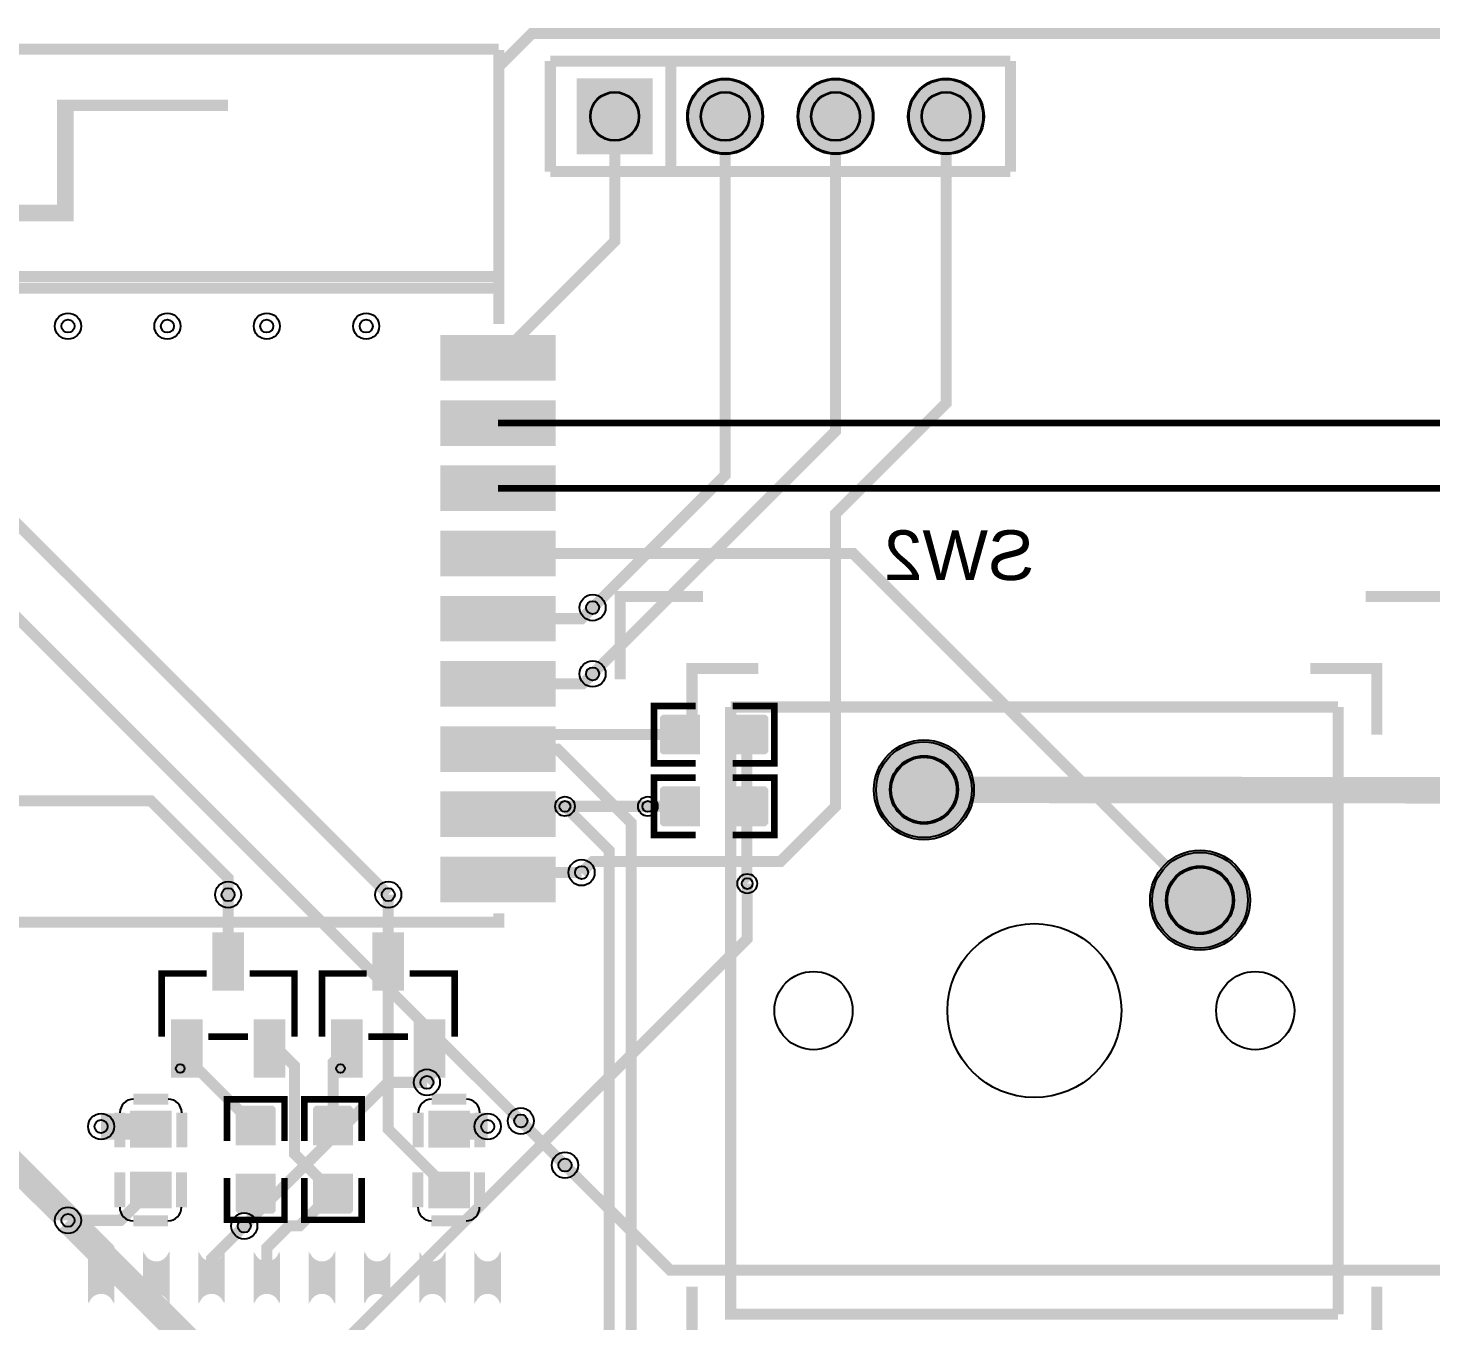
# Model space of a CAD drawing. Header units: millimetres. Extents: x 11.1 to 111.1, y -48.8 to 0.2.
# Drawn here: x 39.47 to 71.73, y -29.62 to 0.13 of the extents above; entities that cross this region are included whole.
import ezdxf

# ---------------------------------------------------------------- set-up
doc = ezdxf.new("R2010")
doc.units = ezdxf.units.MM
for name, color, linetype, true_color in [('BoardOutLine', 7, 'Continuous', 0xff00ff), ('BottomLayer', 7, 'Continuous', 0x0000ff), ('BottomSilkLayer', 7, 'Continuous', 0x66cc33), ('BottomSolderMaskLayer', 7, 'Continuous', 0xaa00ff), ('Document', 7, 'Continuous', 0xffffff), ('Hole', 7, 'Continuous', 0x222222), ('Multi-Layer', 7, 'Continuous', 0xc0c0c0), ('TopLayer', 7, 'Continuous', 0xff0000), ('TopPasteMaskLayer', 7, 'Continuous', 0x808080), ('TopSilkLayer', 7, 'Continuous', 0xffcc00), ('TopSolderMaskLayer', 7, 'Continuous', 0x800080)]:
    doc.layers.add(name, color=color, linetype=linetype, true_color=true_color)
doc.styles.get("Standard").update_dxf_attribs({"font": 'arial.ttf'})

msp = doc.modelspace()

# ---------------------------------------------------------------- hatches: boundary and pattern name
at = {"layer": 'BottomSolderMaskLayer'}
for points in [[(52.084, -1.03), (53.835, -1.03), (53.835, -2.78), (52.084, -2.78)], [(54.624, -1.905, 1), (56.375, -1.905, 1)], [(57.164, -1.905, 1), (58.915, -1.905, 1)], [(59.704, -1.905, 1), (61.455, -1.905, 1)], [(58.921, -17.399, 1), (61.221, -17.399, 1)], [(65.271, -19.939, 1), (67.571, -19.939, 1)]]:
    msp.add_hatch(color=256, dxfattribs=at).paths.add_polyline_path(points)
at = {"layer": 'Document'}
msp.add_hatch(color=256, dxfattribs=at).paths.add_polyline_path([(35.433, -5.461), (35.433, -1.778), (36.322, -1.778), (36.322, -4.318), (37.846, -4.318), (37.846, -1.778), (38.862, -1.778), (38.862, -4.318), (40.513, -4.318), (40.513, -1.778), (44.069, -1.778), (44.069, -1.524), (40.132, -1.524), (40.132, -3.937), (39.243, -3.937), (39.243, -1.524), (37.592, -1.524), (37.592, -3.937), (36.703, -3.937), (36.703, -1.524), (35.052, -1.524), (35.052, -5.461)])
at = {"layer": 'Multi-Layer'}
for points in [[(52.109, -1.055), (53.809, -1.055), (53.809, -2.755), (52.109, -2.755)], [(54.649, -1.905, 1), (56.349, -1.905, 1)], [(57.189, -1.905, 1), (58.889, -1.905, 1)], [(59.729, -1.905, 1), (61.429, -1.905, 1)], [(58.971, -17.399, 1), (61.171, -17.399, 1)], [(65.321, -19.939, 1), (67.521, -19.939, 1)]]:
    msp.add_hatch(color=256, dxfattribs=at).paths.add_polyline_path(points)
at = {"layer": 'TopLayer'}
for points in [[(48.975, -6.962), (51.575, -6.962), (51.575, -7.962), (48.975, -7.962)], [(48.975, -8.462), (51.575, -8.462), (51.575, -9.462), (48.975, -9.462)], [(48.975, -9.962), (51.575, -9.962), (51.575, -10.962), (48.975, -10.962)], [(48.975, -11.462), (51.575, -11.462), (51.575, -12.462), (48.975, -12.462)], [(48.975, -12.962), (51.575, -12.962), (51.575, -13.962), (48.975, -13.962)], [(48.975, -14.462), (51.575, -14.462), (51.575, -15.462), (48.975, -15.462)], [(54.895, -16.561), (54.895, -15.697), (54.089, -15.697), (54.089, -16.561)], [(55.595, -16.561), (55.595, -15.697), (56.402, -15.697), (56.402, -16.561)], [(48.975, -15.962), (51.575, -15.962), (51.575, -16.962), (48.975, -16.962)], [(54.895, -18.212), (54.895, -17.348), (54.089, -17.348), (54.089, -18.212)], [(55.595, -18.212), (55.595, -17.348), (56.402, -17.348), (56.402, -18.212)], [(48.975, -17.462), (51.575, -17.462), (51.575, -18.462), (48.975, -18.462)], [(48.975, -18.962), (51.575, -18.962), (51.575, -19.962), (48.975, -19.962)], [(44.419, -20.727), (44.419, -21.977), (43.719, -21.977), (43.719, -20.727)], [(48.102, -20.727), (48.102, -21.977), (47.402, -21.977), (47.402, -20.727)], [(43.469, -22.727), (43.469, -23.977), (42.769, -23.977), (42.769, -22.727)], [(45.369, -22.727), (45.369, -23.977), (44.669, -23.977), (44.669, -22.727)], [(47.152, -22.727), (47.152, -23.977), (46.452, -23.977), (46.452, -22.727)], [(49.052, -22.727), (49.052, -23.977), (48.352, -23.977), (48.352, -22.727)], [(41.841, -25.608), (41.841, -24.808), (42.741, -24.808), (42.741, -25.608)], [(44.272, -25.558), (45.136, -25.558), (45.136, -24.752), (44.272, -24.752)], [(46.05, -25.558), (46.914, -25.558), (46.914, -24.752), (46.05, -24.752)], [(48.699, -25.608), (48.699, -24.808), (49.599, -24.808), (49.599, -25.608)], [(41.841, -27.008), (41.841, -26.208), (42.741, -26.208), (42.741, -27.008)], [(44.272, -26.258), (45.136, -26.258), (45.136, -27.065), (44.272, -27.065)], [(46.05, -26.258), (46.914, -26.258), (46.914, -27.065), (46.05, -27.065)], [(48.699, -27.008), (48.699, -26.208), (49.599, -26.208), (49.599, -27.008)], [(41.428, -28.031, -0.785398), (40.868, -28.031), (40.868, -29.216, -0.785398), (41.428, -29.216)], [(42.698, -28.031, -0.785398), (42.138, -28.031), (42.138, -29.216, -0.785398), (42.698, -29.216)], [(43.968, -28.031, -0.785398), (43.408, -28.031), (43.408, -29.216, -0.785398), (43.968, -29.216)], [(45.238, -28.031, -0.785398), (44.678, -28.031), (44.678, -29.216, -0.785398), (45.238, -29.216)], [(46.508, -28.031, -0.785398), (45.948, -28.031), (45.948, -29.216, -0.785398), (46.508, -29.216)], [(47.778, -28.031, -0.785398), (47.218, -28.031), (47.218, -29.216, -0.785398), (47.778, -29.216)], [(49.048, -28.031, -0.785398), (48.488, -28.031), (48.488, -29.216, -0.785398), (49.048, -29.216)], [(50.318, -28.031, -0.785398), (49.758, -28.031), (49.758, -29.216, -0.785398), (50.318, -29.216)]]:
    msp.add_hatch(color=256, dxfattribs=at).paths.add_polyline_path(points)
at = {"layer": 'TopPasteMaskLayer'}
for points in [[(48.975, -6.962), (51.575, -6.962), (51.575, -7.962), (48.975, -7.962)], [(48.975, -8.462), (51.575, -8.462), (51.575, -9.462), (48.975, -9.462)], [(48.975, -9.962), (51.575, -9.962), (51.575, -10.962), (48.975, -10.962)], [(48.975, -11.462), (51.575, -11.462), (51.575, -12.462), (48.975, -12.462)], [(48.975, -12.962), (51.575, -12.962), (51.575, -13.962), (48.975, -13.962)], [(48.975, -14.462), (51.575, -14.462), (51.575, -15.462), (48.975, -15.462)], [(54.89, -15.729), (54.89, -15.957), (54.51, -15.957), (54.51, -16.287), (54.89, -16.287), (54.89, -16.529), (54.84, -16.579), (54.05, -16.579), (54, -16.529), (54, -15.729), (54.05, -15.679), (54.84, -15.679)], [(56.44, -15.679), (55.64, -15.679), (55.59, -15.729), (55.59, -15.957), (55.96, -15.957), (55.96, -16.287), (55.59, -16.287), (55.59, -16.529), (55.64, -16.579), (56.44, -16.579), (56.49, -16.529), (56.49, -15.729)], [(48.975, -15.962), (51.575, -15.962), (51.575, -16.962), (48.975, -16.962)], [(54.89, -17.38), (54.89, -17.608), (54.51, -17.608), (54.51, -17.938), (54.89, -17.938), (54.89, -18.18), (54.84, -18.23), (54.05, -18.23), (54, -18.18), (54, -17.38), (54.05, -17.33), (54.84, -17.33)], [(56.44, -17.33), (55.64, -17.33), (55.59, -17.38), (55.59, -17.608), (55.96, -17.608), (55.96, -17.938), (55.59, -17.938), (55.59, -18.18), (55.64, -18.23), (56.44, -18.23), (56.49, -18.18), (56.49, -17.38)], [(48.975, -17.462), (51.575, -17.462), (51.575, -18.462), (48.975, -18.462)], [(48.975, -18.962), (51.575, -18.962), (51.575, -19.962), (48.975, -19.962)], [(44.419, -20.727), (44.419, -21.977), (43.719, -21.977), (43.719, -20.727)], [(48.102, -20.727), (48.102, -21.977), (47.402, -21.977), (47.402, -20.727)], [(43.469, -22.727), (43.469, -23.977), (42.769, -23.977), (42.769, -22.727)], [(45.369, -22.727), (45.369, -23.977), (44.669, -23.977), (44.669, -22.727)], [(47.152, -22.727), (47.152, -23.977), (46.452, -23.977), (46.452, -22.727)], [(49.052, -22.727), (49.052, -23.977), (48.352, -23.977), (48.352, -22.727)], [(41.841, -25.608), (41.841, -24.808), (42.741, -24.808), (42.741, -25.608)], [(45.104, -25.553), (44.876, -25.553), (44.876, -25.173), (44.546, -25.173), (44.546, -25.553), (44.304, -25.553), (44.254, -25.503), (44.254, -24.713), (44.304, -24.663), (45.104, -24.663), (45.154, -24.713), (45.154, -25.503)], [(46.882, -25.553), (46.654, -25.553), (46.654, -25.173), (46.324, -25.173), (46.324, -25.553), (46.082, -25.553), (46.032, -25.503), (46.032, -24.713), (46.082, -24.663), (46.882, -24.663), (46.932, -24.713), (46.932, -25.503)], [(48.699, -25.608), (48.699, -24.808), (49.599, -24.808), (49.599, -25.608)], [(41.841, -27.008), (41.841, -26.208), (42.741, -26.208), (42.741, -27.008)], [(45.154, -27.103), (45.154, -26.303), (45.104, -26.253), (44.876, -26.253), (44.876, -26.623), (44.546, -26.623), (44.546, -26.253), (44.304, -26.253), (44.254, -26.303), (44.254, -27.103), (44.304, -27.153), (45.104, -27.153)], [(46.932, -27.103), (46.932, -26.303), (46.882, -26.253), (46.654, -26.253), (46.654, -26.623), (46.324, -26.623), (46.324, -26.253), (46.082, -26.253), (46.032, -26.303), (46.032, -27.103), (46.082, -27.153), (46.882, -27.153)], [(48.699, -27.008), (48.699, -26.208), (49.599, -26.208), (49.599, -27.008)], [(41.428, -28.031, -0.785398), (40.868, -28.031), (40.868, -29.216, -0.785398), (41.428, -29.216)], [(42.698, -28.031, -0.785398), (42.138, -28.031), (42.138, -29.216, -0.785398), (42.698, -29.216)], [(43.968, -28.031, -0.785398), (43.408, -28.031), (43.408, -29.216, -0.785398), (43.968, -29.216)], [(45.238, -28.031, -0.785398), (44.678, -28.031), (44.678, -29.216, -0.785398), (45.238, -29.216)], [(46.508, -28.031, -0.785398), (45.948, -28.031), (45.948, -29.216, -0.785398), (46.508, -29.216)], [(47.778, -28.031, -0.785398), (47.218, -28.031), (47.218, -29.216, -0.785398), (47.778, -29.216)], [(49.048, -28.031, -0.785398), (48.488, -28.031), (48.488, -29.216, -0.785398), (49.048, -29.216)], [(50.318, -28.031, -0.785398), (49.758, -28.031), (49.758, -29.216, -0.785398), (50.318, -29.216)]]:
    msp.add_hatch(color=256, dxfattribs=at).paths.add_polyline_path(points)
at = {"layer": 'TopSolderMaskLayer'}
for points in [[(52.084, -1.03), (53.835, -1.03), (53.835, -2.78), (52.084, -2.78)], [(54.624, -1.905, 1), (56.375, -1.905, 1)], [(57.164, -1.905, 1), (58.915, -1.905, 1)], [(59.704, -1.905, 1), (61.455, -1.905, 1)], [(48.95, -6.937), (51.6, -6.937), (51.6, -7.987), (48.95, -7.987)], [(48.95, -8.437), (51.6, -8.437), (51.6, -9.487), (48.95, -9.487)], [(48.95, -9.937), (51.6, -9.937), (51.6, -10.987), (48.95, -10.987)], [(48.95, -11.437), (51.6, -11.437), (51.6, -12.487), (48.95, -12.487)], [(48.95, -12.937), (51.6, -12.937), (51.6, -13.987), (48.95, -13.987)], [(48.95, -14.437), (51.6, -14.437), (51.6, -15.487), (48.95, -15.487)], [(54.921, -16.586), (54.921, -15.672), (54.063, -15.672), (54.063, -16.586)], [(55.57, -16.586), (55.57, -15.672), (56.427, -15.672), (56.427, -16.586)], [(48.95, -15.937), (51.6, -15.937), (51.6, -16.987), (48.95, -16.987)], [(58.921, -17.399, 1), (61.221, -17.399, 1)], [(54.921, -18.237), (54.921, -17.323), (54.063, -17.323), (54.063, -18.237)], [(55.57, -18.237), (55.57, -17.323), (56.427, -17.323), (56.427, -18.237)], [(48.95, -17.437), (51.6, -17.437), (51.6, -18.487), (48.95, -18.487)], [(48.95, -18.937), (51.6, -18.937), (51.6, -19.987), (48.95, -19.987)], [(65.271, -19.939, 1), (67.571, -19.939, 1)], [(44.433, -20.682), (44.433, -22.022), (43.705, -22.022), (43.705, -20.682)], [(48.116, -20.682), (48.116, -22.022), (47.388, -22.022), (47.388, -20.682)], [(43.483, -22.682), (43.483, -24.022), (42.755, -24.022), (42.755, -22.682)], [(45.383, -22.682), (45.383, -24.022), (44.655, -24.022), (44.655, -22.682)], [(47.166, -22.682), (47.166, -24.022), (46.438, -24.022), (46.438, -22.682)], [(49.066, -22.682), (49.066, -24.022), (48.338, -24.022), (48.338, -22.682)], [(41.812, -25.631), (41.812, -24.785), (42.77, -24.785), (42.77, -25.631)], [(44.245, -25.582), (45.163, -25.582), (45.163, -24.728), (44.245, -24.728)], [(46.023, -25.582), (46.941, -25.582), (46.941, -24.728), (46.023, -24.728)], [(48.671, -25.631), (48.671, -24.785), (49.628, -24.785), (49.628, -25.631)], [(41.812, -27.031), (41.812, -26.185), (42.77, -26.185), (42.77, -27.031)], [(44.245, -26.234), (45.163, -26.234), (45.163, -27.088), (44.245, -27.088)], [(46.023, -26.234), (46.941, -26.234), (46.941, -27.088), (46.023, -27.088)], [(48.671, -27.031), (48.671, -26.185), (49.628, -26.185), (49.628, -27.031)], [(41.453, -28.014, -0.785398), (40.843, -28.014), (40.843, -29.233, -0.785398), (41.453, -29.233)], [(42.723, -28.014, -0.785398), (42.113, -28.014), (42.113, -29.233, -0.785398), (42.723, -29.233)], [(43.993, -28.014, -0.785398), (43.383, -28.014), (43.383, -29.233, -0.785398), (43.993, -29.233)], [(45.263, -28.014, -0.785398), (44.653, -28.014), (44.653, -29.233, -0.785398), (45.263, -29.233)], [(46.533, -28.014, -0.785398), (45.923, -28.014), (45.923, -29.233, -0.785398), (46.533, -29.233)], [(47.803, -28.014, -0.785398), (47.193, -28.014), (47.193, -29.233, -0.785398), (47.803, -29.233)], [(49.073, -28.014, -0.785398), (48.463, -28.014), (48.463, -29.233, -0.785398), (49.073, -29.233)], [(50.343, -28.014, -0.785398), (49.733, -28.014), (49.733, -29.233, -0.785398), (50.343, -29.233)]]:
    msp.add_hatch(color=256, dxfattribs=at).paths.add_polyline_path(points)

# ---------------------------------------------------------------- linework, layer by layer
at = {"layer": 'BoardOutLine', "const_width": 0.254}
for points in [[(31.514, 0), (32.258, -0.744), (32.258, -5.588), (50.292, -5.588), (50.292, -0.762), (51.054, 0), (51.181, 0)], [(51.181, 0), (106.045, 0)]]:
    msp.add_lwpolyline(points, dxfattribs=at)
at = {"layer": 'BottomLayer'}
for points, const_width in [([(52.197, -19.304), (52.451, -19.05), (56.769, -19.05), (58.039, -17.78), (58.039, -11.049), (60.579, -8.509), (60.579, -1.905)], 0.254), ([(52.451, -13.208), (55.499, -10.16), (55.499, -1.905)], 0.254), ([(52.451, -14.732), (58.039, -9.144), (58.039, -1.905)], 0.254), ([(33.909, -9.144), (37.084, -9.144), (47.752, -19.812)], 0.254), ([(34.036, -13.208), (38.989, -13.208), (50.8, -25.019)], 0.254), ([(60.071, -17.399), (81.461, -17.419)], 0.61), ([(34.163, -17.653), (42.291, -17.653), (44.069, -19.431), (44.069, -19.812)], 0.254), ([(51.816, -17.78), (53.721, -17.78)], 0.254), ([(40.386, -27.305), (43.688, -30.607), (46.228, -30.607), (56.007, -20.828), (56.007, -19.558)], 0.254), ([(44.439, -27.434), (47.743, -24.13), (48.641, -24.13)], 0.254), ([(51.816, -26.035), (54.229, -28.448), (85.344, -28.448)], 0.254), ([(40.386, -27.305), (44.323, -31.242), (44.323, -35.56)], 0.61)]:
    msp.add_lwpolyline(points, dxfattribs=dict(at, const_width=const_width))
at = {"layer": 'BottomSolderMaskLayer'}
for centre, radius in [((55.499, -1.905), 0.875), ((58.039, -1.905), 0.875), ((60.579, -1.905), 0.875), ((52.959, -1.905), 0.566), ((55.499, -1.905), 0.566), ((58.039, -1.905), 0.566), ((60.579, -1.905), 0.566), ((60.071, -17.399), 1.15), ((60.071, -17.399), 0.784), ((66.421, -19.939), 1.15), ((66.421, -19.939), 0.784)]:
    msp.add_circle(centre, radius, dxfattribs=at)
at = {"layer": 'Document', "const_width": 0.254}
for points in [[(53.086, -14.859), (53.086, -12.954), (54.991, -12.954)], [(70.231, -12.954), (72.136, -12.954), (72.136, -14.859)], [(56.261, -14.605), (54.737, -14.605), (54.737, -16.129)], [(70.485, -16.129), (70.485, -14.605), (68.961, -14.605)], [(55.626, -15.494), (55.626, -29.464), (69.596, -29.464)], [(69.596, -15.494), (55.626, -15.494)], [(69.596, -15.494), (69.596, -29.464)], [(54.737, -30.353), (54.737, -28.829)], [(68.961, -30.353), (70.485, -30.353), (70.485, -28.829)]]:
    msp.add_lwpolyline(points, dxfattribs=at)
at = {"layer": 'Document'}
for centre in [(42.969, -23.812), (46.652, -23.812)]:
    msp.add_circle(centre, 0.1, dxfattribs=at)
at = {"layer": 'Hole'}
for centre, radius in [((40.386, -6.731), 0.15), ((42.672, -6.731), 0.15), ((44.958, -6.731), 0.15), ((47.244, -6.731), 0.15), ((52.451, -13.208), 0.15), ((52.451, -14.732), 0.15), ((51.816, -17.78), 0.125), ((53.721, -17.78), 0.125), ((52.197, -19.304), 0.15), ((44.069, -19.812), 0.15), ((47.752, -19.812), 0.15), ((56.007, -19.558), 0.125), ((48.641, -24.13), 0.15), ((41.148, -25.146), 0.15), ((50.038, -25.146), 0.15), ((50.8, -25.019), 0.15), ((51.816, -26.035), 0.15), ((40.386, -27.305), 0.15), ((44.439, -27.435), 0.15)]:
    msp.add_circle(centre, radius, dxfattribs=at)
at = {"layer": 'Multi-Layer'}
for centre, radius in [((55.499, -1.905), 0.85), ((58.039, -1.905), 0.85), ((60.579, -1.905), 0.85), ((52.959, -1.905), 0.55), ((55.499, -1.905), 0.55), ((58.039, -1.905), 0.55), ((60.579, -1.905), 0.55), ((40.386, -6.731), 0.3), ((42.672, -6.731), 0.3), ((44.958, -6.731), 0.3), ((47.244, -6.731), 0.3), ((52.451, -13.208), 0.3), ((52.451, -14.732), 0.3), ((60.071, -17.399), 1.1), ((60.071, -17.399), 0.75), ((51.816, -17.78), 0.225), ((53.721, -17.78), 0.225), ((52.197, -19.304), 0.3), ((66.421, -19.939), 1.1), ((56.007, -19.558), 0.225), ((66.421, -19.939), 0.75), ((44.069, -19.812), 0.3), ((47.752, -19.812), 0.3), ((62.611, -22.479), 2), ((57.531, -22.479), 0.9), ((67.691, -22.479), 0.9), ((48.641, -24.13), 0.3), ((50.8, -25.019), 0.3), ((41.148, -25.146), 0.3), ((50.038, -25.146), 0.3), ((51.816, -26.035), 0.3), ((40.386, -27.305), 0.3), ((44.439, -27.435), 0.3)]:
    msp.add_circle(centre, radius, dxfattribs=at)
at = {"layer": 'TopLayer'}
for points, const_width in [([(50.275, -7.462), (52.959, -4.778), (52.959, -1.905)], 0.254), ([(50.275, -8.962), (93.545, -8.962), (104.522, -19.939)], 0.152), ([(50.275, -10.462), (75.994, -10.462), (85.471, -19.939)], 0.152), ([(50.275, -11.962), (58.444, -11.962), (66.421, -19.939)], 0.254), ([(50.275, -13.462), (52.197, -13.462), (52.451, -13.208)], 0.254), ([(50.275, -14.962), (52.221, -14.962), (52.451, -14.732)], 0.254), ([(50.275, -16.462), (50.608, -16.129), (54.492, -16.129)], 0.254), ([(55.998, -17.78), (55.998, -16.129)], 0.254), ([(43.688, -34.369), (43.688, -33.528), (44.577, -32.639), (51.943, -32.639), (53.34, -31.242), (53.34, -18.161), (51.641, -16.462), (50.275, -16.462)], 0.254), ([(42.418, -34.369), (42.418, -34.036), (44.323, -32.131), (51.816, -32.131), (52.832, -31.115), (52.832, -18.796), (51.816, -17.78)], 0.254), ([(51.816, -17.78), (50.457, -17.78), (50.275, -17.962)], 0.254), ([(53.721, -17.78), (54.492, -17.78)], 0.254), ([(56.007, -19.558), (55.998, -19.549), (55.998, -17.78)], 0.254), ([(50.275, -19.462), (50.433, -19.304), (52.197, -19.304)], 0.254), ([(44.069, -21.351), (44.069, -19.812)], 0.254), ([(47.752, -21.352), (47.752, -19.812)], 0.254), ([(47.752, -21.352), (47.752, -25.211), (49.149, -26.608)], 0.254), ([(35.179, -22.057), (40.386, -27.264), (40.386, -27.305)], 0.61), ([(44.704, -25.155), (43.119, -23.57), (43.119, -23.352)], 0.254), ([(46.482, -26.662), (45.593, -25.773), (45.593, -23.749), (45.197, -23.353), (45.019, -23.353)], 0.254), ([(46.802, -23.352), (46.482, -23.672), (46.482, -25.155)], 0.254), ([(48.641, -24.13), (48.702, -24.069), (48.702, -23.352)], 0.254), ([(42.291, -25.208), (42.229, -25.146), (41.148, -25.146)], 0.61), ([(49.149, -25.208), (49.211, -25.146), (50.038, -25.146)], 0.61), ([(50.8, -25.019), (51.816, -26.035)], 0.254), ([(42.291, -26.608), (41.594, -27.305), (40.386, -27.305)], 0.254), ([(44.704, -26.661), (44.704, -27.169), (44.439, -27.434)], 0.254), ([(46.482, -26.661), (45.711, -27.432), (45.466, -27.432), (44.958, -27.94), (44.958, -28.624)], 0.254), ([(40.386, -27.305), (40.427, -27.305), (40.435, -27.313)], 0.61), ([(40.435, -27.313), (41.148, -28.026), (41.148, -28.624)], 0.61), ([(44.439, -27.434), (43.688, -28.185), (43.688, -28.624)], 0.254)]:
    msp.add_lwpolyline(points, dxfattribs=dict(at, const_width=const_width))
at = {"layer": 'TopSilkLayer'}
for points, const_width in [([(40.022, -0.362), (32.258, -0.362), (32.258, -6.681)], 0.254), ([(40.022, -0.362), (50.292, -0.362)], 0.254), ([(50.292, -6.681), (50.292, -0.381)], 0.254), ([(51.479, -0.635), (62.059, -0.635)], 0.254), ([(51.479, -0.635), (51.479, -3.175)], 0.254), ([(54.253, -0.635), (54.253, -3.175)], 0.254), ([(62.059, -0.635), (62.059, -3.175)], 0.254), ([(35.179, -5.334), (35.179, -1.651), (36.576, -1.651), (36.576, -4.064), (37.719, -4.064), (37.719, -1.651), (38.989, -1.651), (38.989, -4.064), (40.259, -4.064), (40.259, -1.651), (41.529, -1.651), (43.942, -1.651)], 0.254), ([(51.479, -3.175), (62.059, -3.175)], 0.254), ([(32.258, -5.856), (50.292, -5.856)], 0.254), ([(54.819, -16.79), (53.86, -16.79), (53.86, -15.468), (54.819, -15.468)], 0.152), ([(55.671, -16.79), (56.63, -16.79), (56.63, -15.468), (55.671, -15.468)], 0.152), ([(54.819, -18.441), (53.86, -18.441), (53.86, -17.119), (54.819, -17.119)], 0.152), ([(55.671, -18.441), (56.63, -18.441), (56.63, -17.119), (55.671, -17.119)], 0.152), ([(32.258, -20.243), (32.258, -20.447), (50.292, -20.447), (50.292, -20.243)], 0.254), ([(42.543, -23.078), (42.543, -21.626), (43.574, -21.626)], 0.152), ([(45.595, -23.078), (45.595, -21.626), (44.564, -21.626)], 0.152), ([(46.226, -23.078), (46.226, -21.626), (47.258, -21.626)], 0.152), ([(49.278, -23.078), (49.278, -21.626), (48.247, -21.626)], 0.152), ([(44.524, -23.078), (43.614, -23.078)], 0.152), ([(48.207, -23.078), (47.297, -23.078)], 0.152), ([(41.891, -24.518), (42.691, -24.518)], 0.254), ([(44.043, -25.482), (44.043, -24.523), (45.365, -24.523), (45.365, -25.482)], 0.152), ([(45.821, -25.482), (45.821, -24.523), (47.143, -24.523), (47.143, -25.482)], 0.152), ([(48.749, -24.518), (49.549, -24.518)], 0.254), ([(41.581, -25.628), (41.581, -24.828)], 0.254), ([(43.001, -25.628), (43.001, -24.828)], 0.254), ([(48.439, -25.628), (48.439, -24.828)], 0.254), ([(49.859, -25.628), (49.859, -24.828)], 0.254), ([(41.576, -26.204), (41.576, -27.004)], 0.254), ([(42.995, -26.204), (42.995, -27.004)], 0.254), ([(48.434, -26.204), (48.434, -27.004)], 0.254), ([(49.853, -26.204), (49.853, -27.004)], 0.254), ([(44.043, -26.334), (44.043, -27.293), (45.365, -27.293), (45.365, -26.334)], 0.152), ([(45.821, -26.334), (45.821, -27.293), (47.143, -27.293), (47.143, -26.334)], 0.152), ([(41.885, -27.314), (42.685, -27.314)], 0.254), ([(48.743, -27.314), (49.543, -27.314)], 0.254)]:
    msp.add_lwpolyline(points, dxfattribs=dict(at, const_width=const_width))
for centre, start, end in [((41.891, -24.828), 90, 180), ((42.691, -24.828), 0, 90), ((48.749, -24.828), 90, 180), ((49.549, -24.828), 0, 90), ((41.885, -27.004), 180, 270), ((42.685, -27.004), 270, 0), ((48.743, -27.004), 180, 270), ((49.543, -27.004), 270, 0)]:
    msp.add_arc(centre, 0.31, start, end, dxfattribs=at)
at = {"layer": 'TopSolderMaskLayer'}
for centre, radius in [((55.499, -1.905), 0.875), ((58.039, -1.905), 0.875), ((60.579, -1.905), 0.875), ((52.959, -1.905), 0.566), ((55.499, -1.905), 0.566), ((58.039, -1.905), 0.566), ((60.579, -1.905), 0.566), ((60.071, -17.399), 1.15), ((60.071, -17.399), 0.784), ((66.421, -19.939), 1.15), ((66.421, -19.939), 0.784)]:
    msp.add_circle(centre, radius, dxfattribs=at)

# ---------------------------------------------------------------- texts
at = {"layer": 'BottomSilkLayer', "text_generation_flag": 2}
msp.add_text('SW2', height=1.143, dxfattribs=at).set_placement((62.611, -12.573))

doc.saveas('drawing.dxf')
